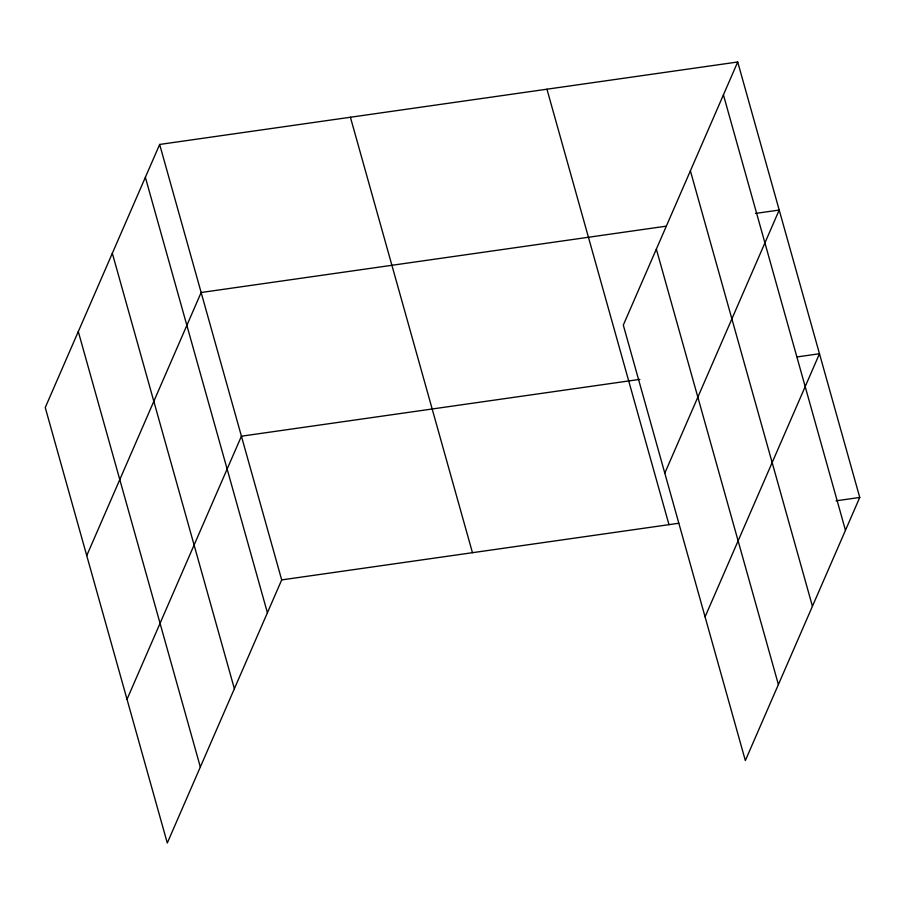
<?xml version="1.0" encoding="UTF-8"?>
<svg xmlns="http://www.w3.org/2000/svg" width="905" height="905" viewBox="0 0 905 905"><rect width="100%" height="100%" fill="white"/><g stroke="black" fill="none" stroke-linecap="round" stroke-linejoin="round"><path stroke-width="1.36" d="M159.653 144.449L45.25 407.555L167.289 843.008L281.693 579.901L159.653 144.449L737.711 61.992L859.75 497.445L745.347 760.551L623.307 325.099L737.711 61.992M86.744 555.602L201.148 292.507L666.419 226.137M127.017 699.305L241.42 436.199L639.858 379.365M664.802 473.157L779.205 210.051L755.528 213.422M705.074 616.848L819.478 353.742L797.203 356.921M281.693 579.901L678.739 523.271M836.084 500.827L859.75 497.445M723.423 94.844L845.462 530.296M690.391 170.83L812.43 606.282M656.351 249.113L778.391 684.565M546.948 89.21L668.987 524.651M350.405 117.243L472.455 552.695M145.366 177.301L267.405 612.753M112.333 253.287L234.372 688.739M78.294 331.569L200.333 767.021"/></g></svg>
